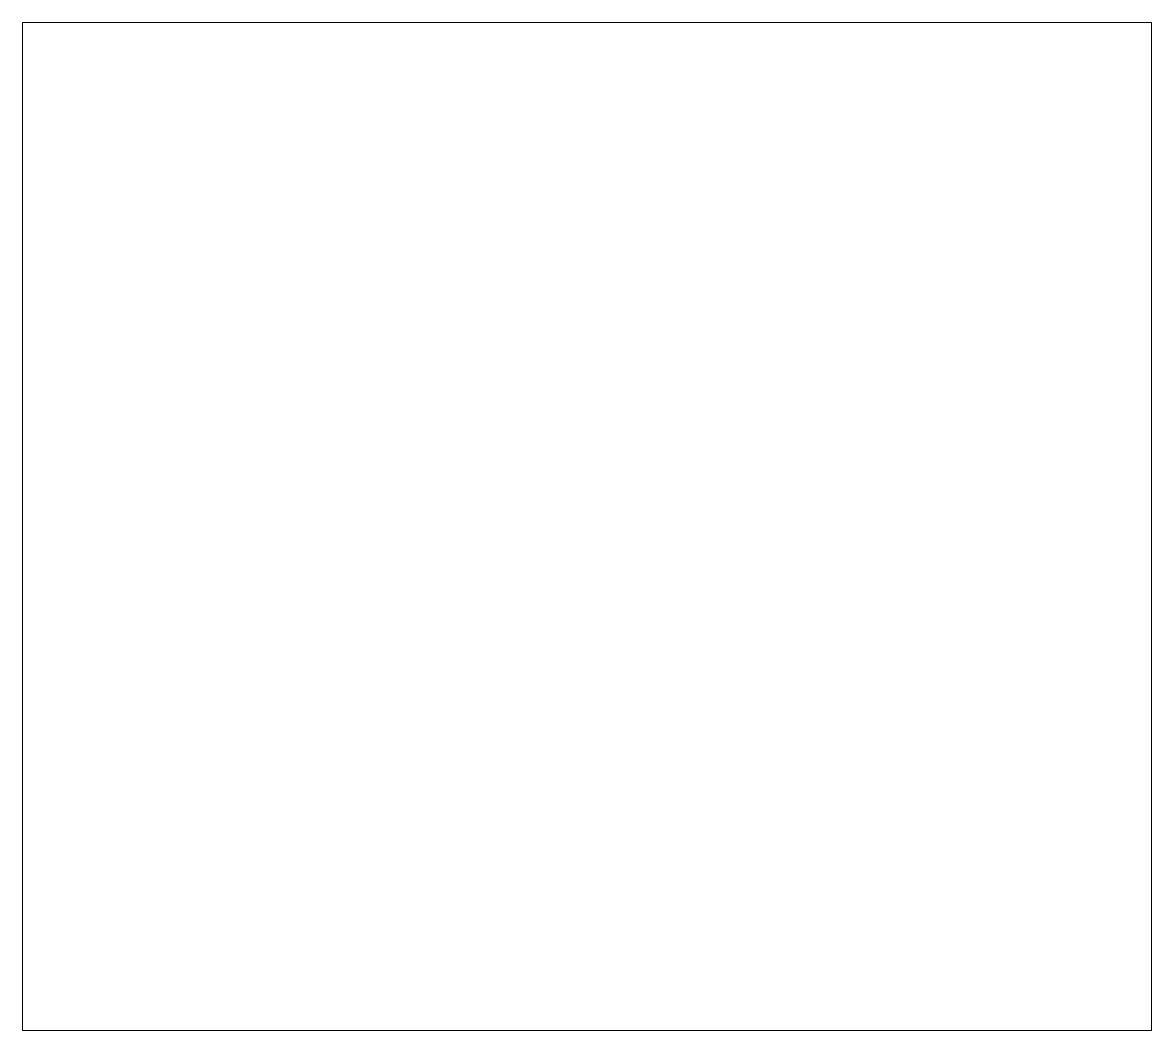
# Model space of a CAD drawing. Header units: millimetres. Extents: x 16.4 to 27.6, y -19 to -9.
import ezdxf

# ---------------------------------------------------------------- set-up
doc = ezdxf.new("R2010")
doc.units = ezdxf.units.MM

msp = doc.modelspace()

# ---------------------------------------------------------------- linework, layer by layer
at = {"color": 7, "linetype": 'Continuous', "lineweight": 15}
for p, q in [((16.4, -9), (16.4, -19)), ((27.6, -9), (16.4, -9)), ((27.6, -9), (27.6, -19)), ((16.4, -19), (27.6, -19))]:
    msp.add_line(p, q, dxfattribs=at)

doc.saveas('drawing.dxf')
